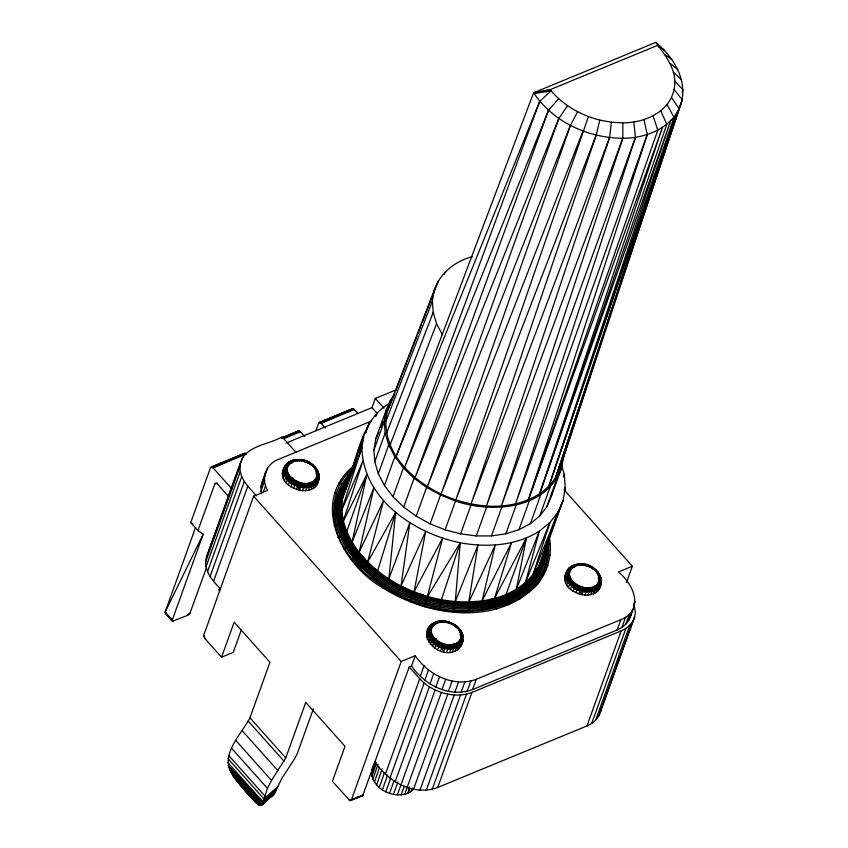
<?xml version="1.0" encoding="UTF-8"?>
<svg xmlns="http://www.w3.org/2000/svg" width="848" height="848" viewBox="0 0 848 848"><rect width="100%" height="100%" fill="white"/><g stroke="black" fill="none" stroke-linecap="round" stroke-linejoin="round"><path stroke-width="1.27" d="M302.535 461.036L297.425 460.697L296.662 459.722L293.461 460.178L292.899 460.909C295.581 461.164 301.337 457.899 302.535 461.036C287.366 454.146 277.974 474.297 293.026 481.579C301.464 488.565 321.636 486.01 318.265 471.859C298.994 440.557 259.615 477.965 299.62 490.335C332.204 494.713 318.562 451.39 292.899 460.909L292.157 462.966M440.727 621.118C409.669 626.555 436.868 663.348 457.57 649.706C472.94 636.53 453.245 616.263 436.974 622.305L437.526 621.563C447.256 619.803 457.422 624.711 462.34 633.244C465.626 648.762 442.794 649.928 434.759 641.268C421.986 633.308 434.208 615.584 446.61 622.421C446.398 619.782 441.458 621.785 439.836 621.881L440.727 621.118L441.501 622.093L444.023 622.082C443.165 619.432 438.745 621.944 436.974 622.305M599.027 589.381L601.243 579.65L599.335 573.99C573.598 545.084 544.246 588.067 584.993 595.169C615.023 594.914 598.126 555.981 575.167 565.33L574.425 567.386M633.774 121.974L635.491 137.27L501.369 505.97L622.803 138.277L622.814 122.843C644.173 122.992 669.242 112.36 674.086 89.496C678.071 71.158 665.85 55.979 655.79 42.4L533.615 92.761L396.154 456.425C416.177 486.105 451.263 503.15 486.402 505.991C515.213 508.206 550.469 497.373 560.221 467.216L682.163 99.672C686.074 77.253 672.453 56.127 655.79 42.4M561.683 465.658L564.249 474.276L565.224 487.621L563.104 500.362L557.963 512.107L549.949 522.506L532.682 575.633C531.654 579.248 534.388 582.777 537.367 584.526C548.211 571.276 552.822 553.225 549.165 536.455M283.243 478.367C284.281 468.403 284.663 460.443 297.425 460.697L290.906 460.973L288.023 462.913L286.158 464.45L282.744 471.414M427.318 639.763C428.357 629.799 428.738 621.838 441.501 622.093L434.982 622.368L432.098 624.308L430.233 625.845L426.809 632.809M565.51 582.799C568.118 578.166 564.694 571.976 569.135 568.054C572.75 565.171 577.732 563.761 582.216 565.118L581.77 564.143L578.516 564.185L575.167 565.33L575.718 564.598L578.919 564.143L584.802 565.457C584.601 562.818 579.65 564.81 578.029 564.916C595.741 558.8 612.023 589.477 586.53 588.66C569.686 590.176 559.055 562.574 582.216 565.118M315.944 473.597L317.067 469.569L315.085 467.057L313.749 467.195L310.4 463.538L308.131 461.98L302.248 460.157L299.217 459.764L298.793 460.485L295.761 460.485L296.662 459.722M460.008 634.993L461.142 630.965L459.16 628.442L457.825 628.58C455.959 627.721 453.68 622.146 451.666 624.086L446.504 621.499L443.292 621.149L442.857 621.881L446.61 622.421M600.14 582.746L598.211 578.029L599.335 573.99C595.402 568.086 588.427 564.768 581.484 564.185L581.05 564.906L584.802 565.457M537.367 584.526C497.363 626.704 428.028 616.507 383.01 588.003C342.274 565.171 309.414 502.525 353.266 466.199M543.451 553.15C531.876 602.387 468.435 610.549 427.254 597.331C380.095 584.802 321.35 534.834 347.945 481.24C346.546 484.632 341.988 484.621 339.136 483.233M553.108 526.099L563.104 500.362L542.413 557.995C522.983 607.528 456.542 609.394 414.047 591.756C374.381 576.587 331.748 536.848 343.97 490.451C358.068 461.429 359.033 420.756 389.953 402.948M545.169 547.946C539.784 610.369 457.75 616.04 412.361 596.208C368.297 580.424 316.283 526.576 348.782 478.452M545.921 546.112C543.441 610.973 458.185 618.044 411.874 597.458C366.06 581.442 312.764 523.757 349.938 475.421L345.306 474.202M546.854 543.992C547.278 611.408 458.874 620.132 411.386 598.677C364.481 582.64 309.584 521.679 350.531 473.682M315.361 486.773L316.505 482.448L314.682 480.032C303.171 492.571 273.003 469.283 295.04 461.047L293.461 460.178L288.023 462.913L286.91 465.997L285.045 467.534M459.436 648.169L460.581 643.844L458.757 641.427C447.235 653.967 417.068 630.679 439.116 622.443L437.526 621.563L432.098 624.308L430.985 627.393L429.12 628.93M597.628 591.204L598.773 586.869L596.95 584.452C585.427 596.992 555.27 573.714 577.308 565.468L575.718 564.598L568.425 568.87L565.001 575.845M525.262 583.085L549.949 522.506L539.307 531.23L525.029 584.049L525.983 588.565L529.406 592.529M439.444 610.284L441.098 600.607L460.252 542.762C486.847 547.67 515.902 545.889 539.307 531.23L516.315 589.445L516.379 593.865L519.813 599.356M597.352 571.478L598.455 575.421L600.098 575.771L598.879 581.219L596.95 584.452L600.575 582.311L601.391 580.891L599.186 579.354C598.561 573.269 594.035 566.093 587.251 566.125C589.572 564.111 594.035 569.75 596.017 571.616L597.352 571.478L599.335 573.99M313.495 488.31L314.682 483.943L313.135 481.304L318.763 478.654L319.124 476.47L316.919 474.933C316.346 465.902 307.623 459.489 298.793 460.485C306.064 458.916 311.735 465.679 317.067 469.569L318.986 475.23L316.77 484.95M435.374 639.318L435.162 642.996L436.476 639.36M457.57 649.706L458.747 645.339L457.199 642.699L462.828 640.049L463.199 637.866L460.994 636.329C460.39 628.93 453.839 621.542 445.963 622.284C450.383 619.92 455.079 627.594 459.478 628.781L459.425 629.682L461.142 630.965L463.05 636.625L460.835 646.346M595.762 592.731L596.95 588.374L595.391 585.735L599.727 584.251L601.031 583.074L601.391 580.891M252.672 799.102C245.75 791.195 238.309 783.679 232.49 774.892C218.911 755.07 241.362 734.559 249.948 717.8L269.95 662.267L234.165 622.178L221.54 657.221L204.919 638.597L203.69 635.311L253.616 496.186L267.661 490.398C260.548 479.226 266.102 463.474 278.674 459.298L371.371 421.085M206.435 567.778L189.941 613.263L187.26 615.521L172.589 621.16L172.324 619.92L203.181 534.219L197.902 530.604L190.747 522.58L210.463 467.81L244.818 453.171L246.492 454.019M315.35 468.287L315.403 467.386L310.898 463.602L308.184 462.107L304.983 461.704C306.51 459.245 310.029 464.948 311.979 465.478L313.082 465.117L315.17 469.05L316.686 469.156L318.265 471.859L317.163 475.94L317.873 478.314M332.321 514.736L337.525 514.174L341.161 511.471L341.405 501.168L361.884 447.691L364.004 434.95L341.839 500.299M454.327 612.277L454.189 607.444L455.291 601.486L460.252 542.762C414.11 533.381 362.997 499.218 361.884 447.691L341.161 511.471M311.227 489.497L312.456 485.109L311.237 482.3L316.134 481.547L318.784 479.809L318.954 474.18L317.057 470.513M455.302 650.893L456.531 646.505L455.312 643.696L460.21 642.932L462.849 641.205L463.029 635.576L461.121 631.908M593.494 593.929L594.724 589.54L593.505 586.721L598.402 585.968L601.041 584.23L601.221 578.601L597.67 571.806L595.487 570.651L595.593 569.803L593.165 568.022L587.251 566.125M383.01 588.003L388.84 578.866L395.666 512.362L366.686 563.856L363.294 567.768L360.283 569.835M674.086 89.496L682.163 99.672C676.545 126.129 647.533 138.447 622.803 138.277L486.402 505.991L609.574 137.556L611.387 122.229L622.814 122.843M309.902 463.962L310.739 463.411L313.325 465.372L313.219 466.23L315.403 467.386M446.324 621.552L454.963 624.987L457.401 626.767L457.295 627.626L459.425 629.682M483.084 611.631L481.569 605.504L482.088 600.882L511.524 542.688L494.257 599.409L494.448 604.306L496.43 609.002M308.619 490.314L309.912 485.915L309.064 482.978L316.505 482.448L317.873 481.865L318.784 479.809L318.307 477.89L316.611 476.799L317.83 471.35L316.187 471L315.085 467.057M452.694 651.709L453.987 647.3L453.139 644.374L460.581 643.844L461.948 643.261L462.849 641.205L462.383 639.286L460.687 638.184L461.906 632.746L460.75 630.541L459.245 630.446C458.863 628.527 456.203 623.746 453.977 625.358M590.886 594.745L592.18 590.335L591.332 587.41L596.642 587.41L600.14 586.297L601.031 583.074L598.879 581.219L600.766 578.007L600.098 575.771M396.122 595.529L401.051 585.883L409.86 522.718L388.84 578.866M337.864 537.431L343.928 535.173L346.334 532.639L346.567 531.145M468.965 612.733L468.414 604.009L477.954 545.094L455.291 601.486M220.501 588.936C212.36 580.679 202.916 569.739 206.446 557.2L240.662 462.171C246.757 445.221 268.731 444.755 282.119 436.847L296.111 452.525M205.672 561.853L239.889 466.824L240.662 462.171M282.543 475.993L285.108 469.198L288.256 465.51L286.306 465.16L283.847 468.329L282.363 473.65L285.49 465.414L290.175 462.202L292.867 461.725L291.521 460.888L288.691 462.139L286.158 464.45L289.38 462.001L292.2 461.142M562.68 458.863L563.549 456.468L561.683 467.693L551.317 496.493L546.78 506.85L539.72 516.008L530.339 523.704L518.934 529.693L505.843 533.805L491.469 535.904L476.247 535.925L460.634 533.869L445.115 529.809L430.159 523.863L416.22 516.199L403.712 507.072L393.016 496.737L384.473 485.522L378.335 473.767L374.784 461.821L373.926 450.055L375.791 438.829L386.158 410.029L390.695 399.673L393.832 395.603M373.926 450.055L384.292 421.265L386.158 410.029M622.803 138.277C588.321 138.076 552.875 122.027 533.615 92.761L550.119 89.687L551.094 90.874L539.752 101.262L396.154 456.425C387.674 442.879 383.254 426.237 387.621 410.506L434.165 290.504C439.603 273.289 455.259 261.067 472.357 256.647M385.776 421.551L432.385 301.167L434.165 290.504M413.114 789.848C396.514 804.572 360.633 784.559 375.123 762.066M426.608 637.389L429.183 630.594L432.321 626.905L430.381 626.555L427.922 629.725L426.438 635.046L429.565 626.81L434.25 623.598L436.943 623.121L435.586 622.273L432.766 623.534L430.233 625.845L433.455 623.397L436.275 622.538M551.317 496.493L551.931 492.752M560.634 464.768L560.221 467.216L601.041 342.592M600.14 586.297C590.59 598.487 566.665 590.155 565.743 574.986L567.725 571.52L571.69 568.414L569.898 567.874L566.114 572.76L564.63 578.082C565.817 572.729 568.404 566.634 574.467 565.574L575.135 566.146L569.135 568.054L567.015 570.693L565.913 573.778M374.996 762.013C388.278 781.814 413.919 796.399 437.716 787.463L586.964 725.93C594.098 722.994 600.373 716.666 600.978 708.674M564.694 490.451L632.343 566.231L618.309 572.018C633.71 583.784 644.724 610.231 620.853 619.687L476.279 679.29C453.468 687.813 428.304 674.828 415.244 655.727L411.545 666.019C424.604 685.11 449.769 698.095 472.58 689.572L617.153 629.969C623.863 627.149 630.022 621.404 630.965 613.878M600.395 712.172L634.601 617.132L635.375 612.479L633.922 603.893M317.873 481.865C308.672 493.483 287.133 486.466 283.645 472.908L285.458 467.1L288.511 463.57L290.981 462.722L289.38 462.001L288.023 462.913M461.948 643.261C452.747 654.879 431.208 647.861 427.721 634.304L429.533 628.495L432.586 624.965L435.056 624.117L433.455 623.397L432.098 624.308M564.8 580.414L566.517 574.043L569.453 573.513L568.202 578.06L569.549 584.283L568.436 587.367M305.757 490.738L307.114 486.317L306.69 483.328L312.244 484.102L316.474 483.689M449.832 652.133L451.189 647.713L450.754 644.724L456.319 645.498L460.549 645.084M588.024 595.158L589.381 590.738L588.947 587.749L594.512 588.533L598.741 588.12M410.072 601.826L414.047 591.756L425.675 531.41L401.051 585.883M457.401 626.767L454.804 625.803L454.963 624.987L449.058 623.1M516.315 589.445L526.375 538.024L494.522 598.434M593.165 568.022L592.996 568.838L595.593 569.803M449.408 622.252L449.186 623.1L445.963 622.284M547.808 565.605C544.034 564.524 540.791 560.433 542.731 556.468M543.547 553.723C530.424 609.479 456.69 611.906 413.294 593.812C370.799 578.166 321.032 528.537 348.337 480.689M343.567 548.656L348.274 546.61L352.079 542.201L366.887 474.583L342.815 522.029L339.221 524.997L334.091 526.057M542.201 558.927L542.646 556.903M261.417 493.674L260.866 486.752L265.551 472.124M424.604 606.776L442.645 538.162L414.047 591.756M351.083 559.521L355.471 556.998L359.086 552.324L373.851 487.918L352.079 542.201M543.547 575.495L539.498 572.273L538.215 568.149L557.963 512.107L532.682 575.633M482.088 600.882L495.221 545.063L468.933 601.91M302.725 490.738L304.156 486.328L304.156 483.339L314.608 485.226M446.801 652.133L448.232 647.713L448.232 644.724L458.673 646.621M584.993 595.169L586.424 590.749L586.424 587.759L596.875 589.646M609.574 137.556L471.053 503.977L596.176 135.118L599.812 120.119C581.209 115.339 563.676 105.565 551.094 90.874L534.219 93.598L550.119 89.687L657.327 45.485L664.048 50.032L658.44 46.619M411.545 666.019L409.202 666.984L362.753 795.583L349.864 800.576L332.374 781.368L344.988 746.325L305.768 702.388L285.765 757.932L271.487 780.436L267.449 788.428L262.435 803.936L261.513 805.197L259.414 805.356L254.135 800.692L258.545 804.858L232.49 774.892L261.513 805.197L274.445 793.537L282.045 778.061L294.489 758.981L297.277 753.628L313.421 708.78M367.65 561.938L383.55 500.638L359.086 552.324M409.616 787.071L407.941 793.262L409.828 788.322M305.11 461.704L305.333 460.867L302.248 460.157L301.899 460.899L305.11 461.704L299.503 459.722L296.249 459.764M587.378 566.125L587.6 565.287L584.516 564.588L584.155 565.319L587.378 566.125L581.484 564.185M313.325 465.372L310.739 464.407L310.898 463.602L307.962 462.891L308.131 461.98L307.591 462.69M452.037 624.276L452.207 623.375M590.229 567.312L590.399 566.4L589.858 567.121M286.168 482.947L287.96 478.696L290.355 476.83C292.051 482.311 297.828 484.961 299.62 490.335L301.57 482.989L312.34 486.413M430.243 644.332L432.035 640.092L434.43 638.226C436.116 643.706 441.903 646.356 443.695 651.73L445.645 644.385L456.404 647.808M569.549 584.283L572.623 581.262C574.308 586.731 580.096 589.381 581.887 594.755L583.837 587.42L594.596 590.844M563.485 476.777L564.249 474.276L563.284 476.693M395.666 512.362L377.636 570.831L375.325 574.933L370.989 579.385M367.99 426.926L369.145 423.205L365.488 432.989M671.489 97.446L679.153 108.873L555.769 477.403L677.022 112.307L548.815 486.413L670.81 120.352L539.593 493.981L662.564 127.115L528.378 499.875L647.278 134.546L643.95 119.621M343.249 521.138L362.859 461.036L341.596 510.591M635.491 137.27L515.51 503.913L647.278 134.546M607.634 322.452L616.295 296.016M621.234 280.911L631.537 249.439M682.099 92.358L682.937 89.846L674.754 81.016M371.806 773.418L375.463 762.458M372.028 776.355L376.491 762.999M555.769 477.403L681.008 103.202M372.908 779.323L377.975 764.271M374.434 782.259L379.533 767.249M548.815 486.413L673.99 117.183L667.026 104.622M542.413 557.995L557.963 512.107M564.376 490.102L565.224 487.621L564.227 490.08M376.565 785.047L382.13 768.839M588.438 116.6L455.789 499.981L596.176 135.118M539.593 493.981L666.804 124.359L660.815 110.823M379.236 787.622L384.409 772.708M577.573 111.756L570.418 125.44L441.077 494.13L583 131.048M382.353 789.901L387.578 775.019M528.378 499.875L657.815 130.21L653.055 115.879M366.887 474.583L346.334 532.639M567.545 105.735L558.811 118.466L427.371 486.604L570.418 125.44M385.819 791.809L390.674 778.199M203.181 534.219L165.063 612.245L172.271 620.821L165.063 612.245L195.581 527.414M197.902 530.604L215.106 483.275L217.321 483.858L228.313 496.175M242.539 457.878L206.446 557.2M206.032 566.729L240.238 471.7L239.889 466.824M207.506 571.679L241.712 476.65L240.238 471.7M210.05 576.555L244.266 481.526L241.712 476.65M213.59 581.209L247.807 486.18L244.266 481.526M219.727 590.918L219.113 589.964L219.992 587.505M263.823 478.42L267.523 468.138M260.866 486.752L264.576 476.47M260.898 491.331L264.597 481.049M263.166 492.582L265.636 485.734M283.645 469.357L284.748 466.273L286.868 463.633L289.422 463.994L287.26 465.192L286.465 467.025L285.267 471.403L285.575 477.625L284.472 480.71M293.97 460.114L290.906 460.973L289.179 464.81L286.91 465.997M288.299 485.003L290.037 480.71L292.136 478.548L295.634 483.01L300.733 487.25M292.867 477.636L290.8 483.371L296.779 480.901M290.779 486.816L294.203 480.063L298.432 484.123L303.838 487.653M241.51 629.439L233.242 652.398L221.54 657.221M293.556 488.342L296.514 481.335L306.87 487.653M315.848 430.72L318.912 422.675L352.906 408.619L358.004 413.305M296.535 489.519L298.994 482.321L309.732 487.229M319.155 477.572L317.671 482.894M286.062 443.069L371.986 407.644L375.314 398.422L396.027 389.889M380.763 427.275L382.914 421.276M384.218 417.672L390.695 399.673M374.784 461.821L385.151 433.021L384.292 421.265M378.335 473.767L388.702 444.967L385.151 433.021M384.473 485.522L394.839 456.722L388.702 444.967M393.016 496.737L403.394 467.937L394.839 456.722M403.712 507.072L414.078 478.272L403.394 467.937M416.22 516.199L426.586 487.399L414.078 478.272M430.159 523.863L440.525 495.062L426.586 487.399M413.771 593.558L414.651 591.141M445.115 529.809L455.482 501.009C491.978 513.655 546.6 509.489 561.683 467.693M350.51 800.66L351.422 799.823L401.21 661.514L415.244 655.727M460.634 533.869L471.011 505.079M427.71 630.753L428.823 627.668L430.943 625.029L433.498 625.389L431.335 626.587L430.53 628.421L429.342 632.799L429.65 639.021L428.537 642.106M438.045 621.51L434.982 622.368L433.254 626.206L430.985 627.393M420.375 675.909L424.074 665.627M385.511 773.8L419.728 678.771L409.202 666.984M432.363 646.388L434.112 642.106L436.201 639.943L439.709 644.406L444.808 648.646M434.197 644.809L436.381 638.756M435.056 644.045L436.36 640.41M434.854 648.211L438.278 641.459L442.508 645.519L447.914 649.049M476.247 535.925L486.614 507.125M424.806 680.191L428.505 669.909M389.942 778.082L424.159 683.053L419.728 678.771M437.632 649.738L440.589 642.731L450.945 649.049M440.61 650.914L443.069 643.717L453.807 648.625M429.989 683.976L433.688 673.694M395.126 781.867L429.342 686.838L424.159 683.053M435.777 687.156L439.476 676.863M400.913 785.047L435.119 690.018L429.342 686.838M491.469 535.904L501.836 507.104M441.978 689.615L445.677 679.333M407.114 787.506L441.331 692.477C451.2 695.593 462.149 696.24 471.933 692.434L621.181 630.901C627.276 628.336 632.597 623.577 634.601 617.132M404.676 794.279L407.337 786.902M463.22 638.968L461.736 644.289M448.412 691.3L452.111 681.018M413.548 789.191L447.765 694.162M505.843 533.805L516.209 505.005M454.878 692.159L458.577 681.866M420.014 790.05L454.231 695.01M518.934 529.693L529.3 500.903M461.185 692.148L464.895 681.856M426.332 790.039L460.538 695M467.153 691.279L470.852 680.986M432.289 789.17L466.506 694.13M530.339 523.704L540.706 494.903M526.375 538.024L506.002 594.596L505.885 599.101L508.747 604.878M472.58 689.572L476.279 679.29M437.716 787.463L471.933 692.434M539.72 516.008L550.087 487.208M546.78 506.85L557.147 478.049M567.312 571.955L569.178 570.428L570.958 566.559L574.467 565.574M576.237 564.535L573.174 565.393L571.446 569.231L569.178 570.428M566.729 585.131L568.563 580.944L571.202 579.396L572.951 584.293L576.937 589.678L575.824 592.763M570.556 589.424L572.305 585.131L574.393 582.968L577.901 587.441L583 591.671M573.047 591.236L576.47 584.484L580.7 588.554L586.106 592.074M578.802 593.95L581.262 586.742L591.999 591.66M599.43 580.361L600.532 576.28L599.313 574.944M601.412 581.993L599.939 587.314M626.513 582.428L632.343 566.231M617.153 629.969L620.853 619.687M621.881 627.488L625.58 617.206M586.964 725.93L621.181 630.901M625.76 624.298L629.47 614.016M633.816 604.698L635.046 601.264M591.692 723.45L625.909 628.421M628.697 620.503L632.396 610.21M630.573 616.21L634.272 605.917M595.582 720.259L629.799 625.23M616.719 664.313L618.945 658.143M598.508 716.465L632.725 621.425M283.645 472.908L283.476 470.566L284.61 467.428L287.504 467.227L286.126 469.018L285.935 473.64L287.281 479.851M316.686 469.156L316.781 472.983L318.498 473.587C316.219 490.61 289.189 485.3 286.285 471.106L287.196 469.092L285.108 469.198L283.476 470.566M427.721 634.304L427.551 631.961L428.685 628.824L431.579 628.622L430.201 630.414L430.01 635.035L431.346 641.247M389.55 793.293L394.013 780.934M460.75 630.541L460.846 634.378L462.573 634.982C460.284 652.006 433.264 646.695 430.349 632.502L431.261 630.488L429.183 630.594L427.551 631.961M565.743 574.986L566.877 571.859L569.771 571.658L567.535 575.824L567.842 582.046M558.631 98.707L548.486 110.335L415.064 477.615L558.811 118.466M348.401 480L354.263 463.951M358.768 451.602L361.025 445.433M365.541 433.084L369.145 423.205M393.419 794.3L397.935 781.962M539.752 101.262L404.56 467.46L548.486 110.335M397.309 794.809L400.956 784.951M362.743 440.324L343.97 490.451C342.507 493.875 337.97 494.214 334.865 493.123M401.093 794.809L404.337 786.181M390.112 444.871L436.572 323.682L433.201 312.34L432.385 301.167M386.624 433.127L433.201 312.34M410.782 791.767L412.16 788.184M444.214 274.434L445.168 271.975M392.55 399.09L394.945 392.921M395.899 390.462L416.94 336.19M417.905 333.72L421.244 325.081M422.209 322.622L438.469 280.677M375.728 416.485L377.159 412.817M576.937 589.678L578.781 585.756L589.137 592.074M387.621 410.506L392.073 400.33M375.791 438.829L378.812 431.929M372.272 770.62L373.406 768.044M219.113 589.964L220.257 587.6M261.852 482.417L263.325 479.417M319.124 476.47L318.307 477.89L314.682 480.032L317.894 475.251L316.018 468.976M463.199 637.866L462.383 639.286L458.757 641.427L461.959 636.647L461.185 632.449L459.16 628.442M427.593 596.367L460.252 542.762M243.917 454.019L244.277 453.436L210.823 467.227M285.575 477.625L288.945 474.975L290.684 479.873L294.669 485.257M429.65 639.021L433.01 636.371L434.759 641.268L438.745 646.653M348.263 480.201C319.145 528.177 369.813 579.29 412.838 594.989C457.411 613.92 534.494 609.956 544.607 550.956L546.642 553.479L550.098 555.048M284.356 475.283L285.935 473.64L287.928 473.025L288.68 477.933L291.892 483.731M428.431 636.678L430.01 635.035L431.992 634.421L432.756 639.328L435.967 645.127M566.623 579.714L568.202 578.06L570.185 577.446L570.948 582.364L574.16 588.152M565.913 577.329L567.535 575.824L569.602 575.474L569.347 580.265L571.669 586.339M341.405 501.168L337.78 503.617L332.586 503.691M525.029 584.049L532.459 576.576M284.748 466.273L285.49 465.414M428.823 627.668L429.565 626.81M567.015 570.693L573.248 567.142L570.958 566.559L568.425 568.87M352.588 468.626C329.247 488.151 328.876 524.053 344.744 548.349C359.001 573.354 384.483 589.816 410.464 600.893C460.294 624.457 556.829 611.45 548.317 538.777M351.104 471.711C302.99 525.209 371.901 592.54 425.102 604.666C472.304 621.139 553.362 604.55 547.543 540.897M516.072 590.409L518.796 587.685M270.374 796.781L261.131 805.356L273.374 794.597L271.583 794.979M262.435 803.936L275.494 791.926L263.134 802.113L228.61 766.613L262.435 803.936L274.678 793.177L262.202 804.243L273.374 794.597M265.413 801.212L270.279 796.823M277.985 786.403L263.951 798.911L228.133 758.79M228.313 765.712L263.134 802.113L276.257 790.421L263.951 798.911L276.533 789.859M262.202 804.243L274.445 793.537M590.197 566.602L592.169 568.383L593.006 567.831M187.26 615.521L189.941 613.263M570.291 567.344L573.789 565.309M537.473 568.616L538.215 568.149M388.458 579.82L389.518 579.258M456.054 626.873L457.157 626.513L459.478 628.781M358.937 796.579L349.864 800.576L362.753 795.583M282.702 438.533L299.514 430.985L304.824 436.55M282.034 438.183L299.514 430.985L282.956 437.971M282.299 437.791L298.856 430.901L281.419 438.172M281.589 438.056L298.316 431.155L282.426 438.14M210.463 467.81L242.719 454.507M318.541 423.247L352.355 408.884L318.912 422.675M245.295 454.507L213.039 467.81L211.682 466.962L245.475 453.267L213.039 467.81L231.928 488.967M283.804 438.639L300.531 431.738M354.57 409.457L321.116 423.247L319.77 422.41L353.552 408.704L321.116 423.247L325.409 428.06M214.735 483.858L217.13 482.872M472.103 602.642L474.488 601.656M351.422 799.823L363.114 795M454.984 602.462L457.56 601.561M290.292 461.725L297.065 460.051L299.948 460.697L299.217 459.764M572.559 566.146L576.788 564.842L579.693 565.118L578.516 564.185M434.367 623.121L441.14 621.436L444.023 622.082M468.637 602.886L474.774 601.455L481.812 601.857M443.292 621.149L449.186 623.1M575.718 564.598L578.919 564.143M440.324 621.16L443.578 621.118M584.155 565.319L587.537 565.372M491.077 599.112L494.257 599.409M599.812 120.119L611.387 122.229M550.352 544.003L546.886 542.815M400.68 586.848L405.386 587.844M413.697 592.72L422.325 594.565L427.254 597.331M361.216 795.572L362.213 795.837M348.846 799.823L351.051 800.395M440.525 495.062L455.482 501.009M304.983 461.704L307.962 462.891M435.119 690.018L441.331 692.477M165.233 612.998L173.172 621.224L170.766 618.139M600.766 578.007L600.925 580.212L598.126 582.936L600.14 585.088C591.141 596.441 570.089 589.583 566.676 576.333L567.376 573.619L570.524 569.941L568.573 569.58C561.164 587.876 599.239 599.388 601.221 578.601L599.038 577.403L598.942 573.577L597.437 573.471L595.349 569.538L594.247 569.898L592.169 568.383M451.666 624.086L454.804 625.803M351.655 543.112L353.627 544.448M190.747 522.58L192.856 524.022M665.171 54.791L671.849 59.477M670.227 63.409L677.7 69.462M358.662 553.256L363.368 557.136L367.248 562.871M673.45 72.228L681.432 79.68M165.063 612.245L172.324 619.92M234.801 778.263L258.545 804.858L245.146 790.675L256.382 802.992M243.376 788.682L258.545 804.858L236.401 780.372M241.585 786.626L258.545 804.858L238.087 782.492M230.55 771.542L261.513 805.197L229.522 769.369M239.825 784.57L258.545 804.858M246.874 792.626L255.577 802.219M260.548 805.6L232.49 774.892L259.414 805.356M439.889 599.26L441.098 600.607M375.314 398.422L384.059 408.227M371.986 407.644L377.233 413.527M401.263 585.83L402.991 587.759M453.065 643.865L456.584 647.808M352.174 559.086L361.269 569.273M358.428 566.718L361.884 570.587M247.807 486.18L256.435 495.847M253.616 496.186L401.21 661.514M249.948 717.8L285.765 757.932M248.21 721.065L284.027 761.197M241.966 730.414L277.784 770.535M235.67 740.304L271.487 780.436M231.631 748.296L267.449 788.428M228.907 755.695L264.724 795.816M227.9 762.638L263.134 802.113M172.589 621.16L165.689 613.199L172.271 620.821M462.573 634.982L462.732 637.187L459.934 639.901L461.948 642.063C452.949 653.416 431.897 646.558 428.484 633.297L431.409 632.438L431.155 637.23L433.476 643.303M318.498 473.587L318.657 475.792L315.859 478.516L317.873 480.668C308.884 492.02 287.822 485.162 284.409 471.901L287.334 471.043L287.08 475.834L289.401 481.908M375.42 568.86L377.243 571.785M436.572 323.682L442.359 334.769M203.69 635.311L204.919 638.597M461.937 639.71L461.238 637.336L462.34 633.244L460.263 632.396L460.093 630.371M342.698 517.619L342.815 522.029"/></g></svg>
